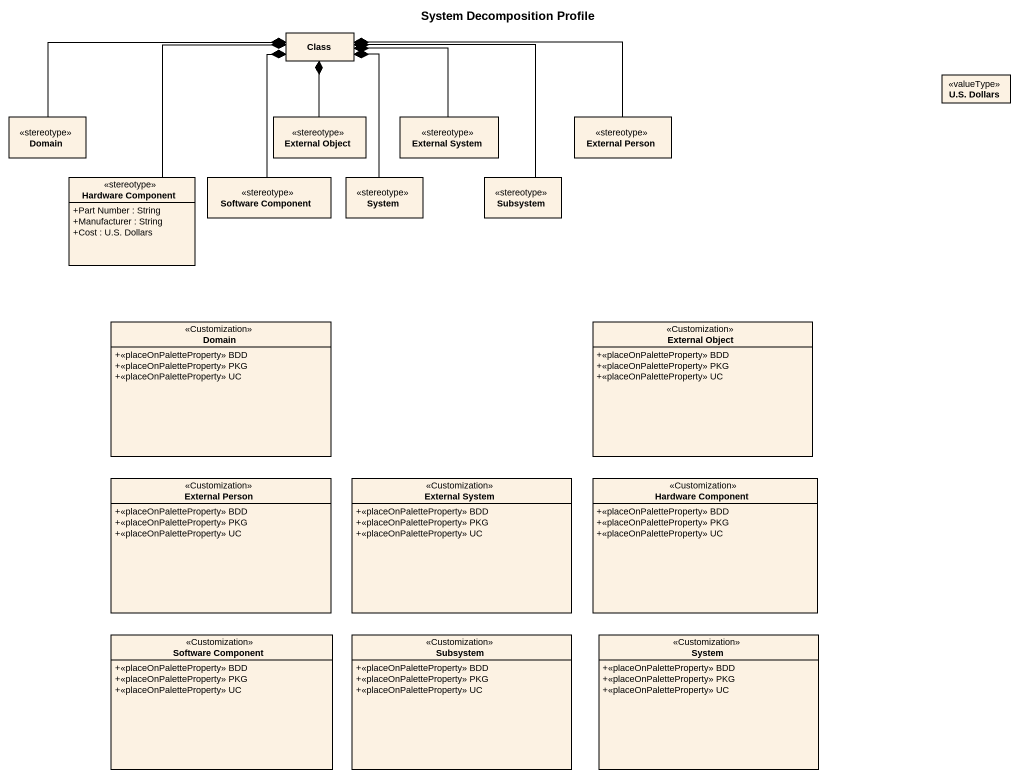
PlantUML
@startuml
title System Decomposition Profile
hide circle
hide empty members
skinparam classAttributeIconSize 0
class "Class" as Class_
class "U.S. Dollars" as U_S_Dollars <<valueType>>
class Domain <<stereotype>>
class "External Object" as External_Object <<stereotype>>
class "External System" as External_System <<stereotype>>
class "External Person" as External_Person <<stereotype>>
class "Hardware Component" as Hardware_Component <<stereotype>> {
  +Part Number : String
  +Manufacturer : String
  +Cost : U.S. Dollars
}
class "Software Component" as Software_Component <<stereotype>>
class System <<stereotype>>
class Subsystem <<stereotype>>
class "Domain" as Domain_2 <<Customization>> {
  +<<placeOnPaletteProperty>> BDD
  +<<placeOnPaletteProperty>> PKG
  +<<placeOnPaletteProperty>> UC
}
class "External Object" as External_Object_2 <<Customization>> {
  +<<placeOnPaletteProperty>> BDD
  +<<placeOnPaletteProperty>> PKG
  +<<placeOnPaletteProperty>> UC
}
class "External Person" as External_Person_2 <<Customization>> {
  +<<placeOnPaletteProperty>> BDD
  +<<placeOnPaletteProperty>> PKG
  +<<placeOnPaletteProperty>> UC
}
class "External System" as External_System_2 <<Customization>> {
  +<<placeOnPaletteProperty>> BDD
  +<<placeOnPaletteProperty>> PKG
  +<<placeOnPaletteProperty>> UC
}
class "Hardware Component" as Hardware_Component_2 <<Customization>> {
  +<<placeOnPaletteProperty>> BDD
  +<<placeOnPaletteProperty>> PKG
  +<<placeOnPaletteProperty>> UC
}
class "Software Component" as Software_Component_2 <<Customization>> {
  +<<placeOnPaletteProperty>> BDD
  +<<placeOnPaletteProperty>> PKG
  +<<placeOnPaletteProperty>> UC
}
class "Subsystem" as Subsystem_2 <<Customization>> {
  +<<placeOnPaletteProperty>> BDD
  +<<placeOnPaletteProperty>> PKG
  +<<placeOnPaletteProperty>> UC
}
class "System" as System_2 <<Customization>> {
  +<<placeOnPaletteProperty>> BDD
  +<<placeOnPaletteProperty>> PKG
  +<<placeOnPaletteProperty>> UC
}
Domain -right-* Class_
External_Object -up-* Class_
External_System -up-* Class_
External_Person -left-* Class_
Hardware_Component -up-* Class_
Software_Component -up-* Class_
System -up-* Class_
Subsystem -up-* Class_
@enduml
